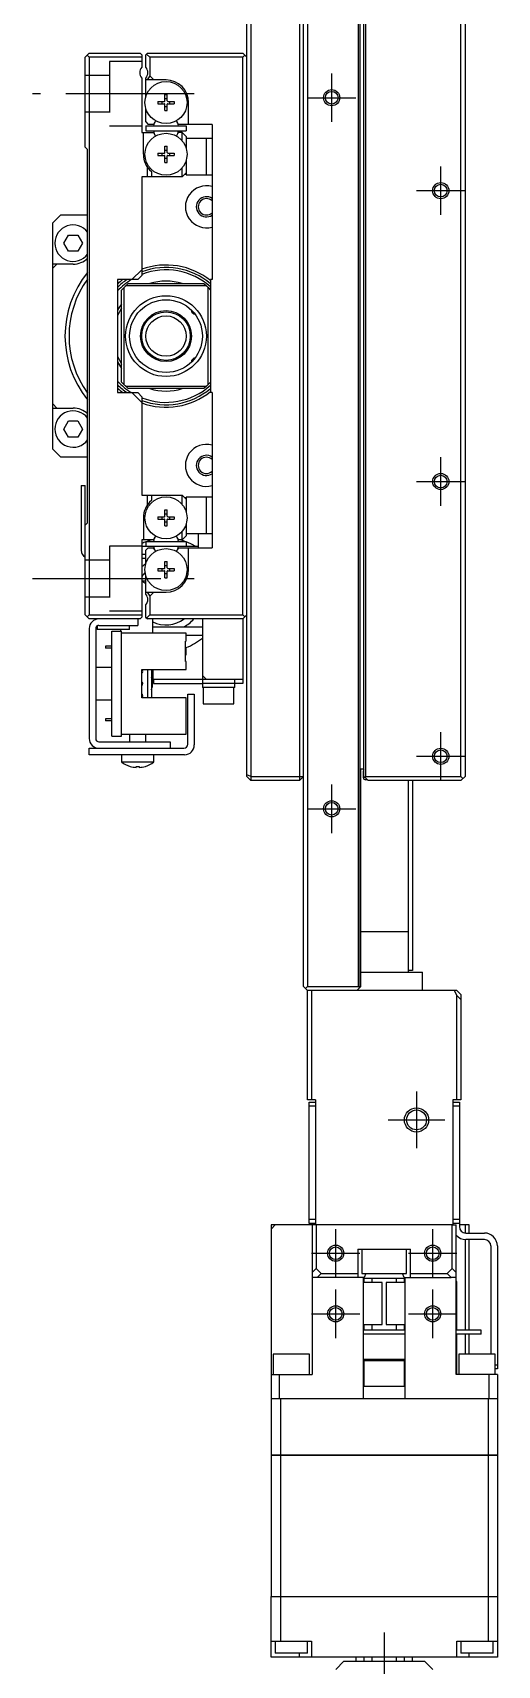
# Model space of a CAD drawing. Extents: x -2 to 843, y -8 to 504.
# Drawn here: x -2.5 to 55, y 171.4 to 373.5 of the extents above; entities that cross this region are included whole.
import ezdxf

# ---------------------------------------------------------------- set-up
doc = ezdxf.new("R2010")
doc.units = 0
doc.header["$LTSCALE"] = 0.5
doc.linetypes.add('CENTER', pattern=[50.8, 31.75, -6.35, 6.35, -6.35])
doc.linetypes.add('DASHED', pattern=[19.05, 12.7, -6.35])
for name, color, linetype in [('MSM_CENTER', 1, 'CENTER'), ('MSM_CONTINUOUS', 7, 'CONTINUOUS'), ('MSM_DASHED', 4, 'DASHED'), ('MSM_NARROW', 5, 'CONTINUOUS')]:
    doc.layers.add(name, color=color, linetype=linetype)

msp = doc.modelspace()

# ---------------------------------------------------------------- linework, layer by layer
at = {"layer": 'MSM_CENTER'}
for p, q in [((34.5, 362.41), (34.5, 368.41)), ((17.5, 365.91), (-2.5, 365.91)), ((31.5, 365.41), (37.5, 365.41)), ((48, 350.91), (48, 356.91)), ((45, 353.91), (51, 353.91)), ((17.56, 338.66), (17.56, 338.66)), ((48, 314.91), (48, 320.91)), ((45, 317.91), (51, 317.91)), ((-2.5, 305.91), (17.5, 305.91)), ((48, 280.91), (48, 286.91)), ((45, 283.91), (51, 283.91)), ((34.5, 274.41), (34.5, 280.41)), ((31.5, 277.41), (37.5, 277.41)), ((45, 242.41), (45, 235.41)), ((41.5, 238.91), (48.5, 238.91)), ((35, 219.41), (35, 225.41)), ((47, 219.41), (47, 225.41)), ((32, 222.41), (38, 222.41)), ((44, 222.41), (50, 222.41)), ((35, 211.91), (35, 217.91)), ((47, 211.91), (47, 217.91)), ((32, 214.91), (38, 214.91)), ((44, 214.91), (50, 214.91)), ((41, 175.46), (41, 89.86))]:
    msp.add_line(p, q, dxfattribs=at)
at = {"layer": 'MSM_CONTINUOUS'}
for p, q in [((24, 281.41), (24, 390.41)), ((24.5, 390.91), (24.5, 280.91)), ((30.5, 390.91), (30.5, 280.91)), ((31, 255.41), (31, 390.41)), ((31.5, 390.41), (31.5, 255.41)), ((37.8, 255.41), (37.8, 390.41)), ((38, 390.91), (38, 255.31)), ((38.5, 281.41), (38.5, 390.41)), ((38.7, 390.41), (38.7, 281.41)), ((50.5, 281.41), (50.5, 390.41)), ((51, 390.41), (51, 281.41)), ((4, 370.41), (4.5, 370.91)), ((4, 359.31), (4, 370.41)), ((4.5, 370.41), (4.25, 370.66)), ((4.5, 370.91), (10.8, 370.91)), ((4.5, 370.41), (4.5, 301.41)), ((11, 370.41), (4.5, 370.41)), ((10.8, 370.91), (11, 370.71)), ((11, 370.71), (11, 369.17)), ((11.5, 370.71), (11.6, 370.81)), ((11.5, 369.17), (11.5, 370.71)), ((11.7, 370.91), (11.6, 370.81)), ((11.6, 370.81), (12, 370.41)), ((11.7, 370.91), (23.5, 370.91)), ((12, 370.41), (12, 368.11)), ((23.5, 370.41), (12, 370.41)), ((24, 370.41), (23.5, 370.91)), ((23.5, 370.41), (23.75, 370.66)), ((23.5, 301.41), (23.5, 370.41)), ((11, 367.85), (11, 361.11)), ((11.5, 365.53), (11.5, 367.85)), ((12, 368.11), (11.65, 367.61)), ((12.5, 367.61), (12, 368.11)), ((14, 367.61), (11.5, 367.61)), ((13.86, 365.81), (14.15, 365.81)), ((13.86, 365.02), (13.86, 365.81)), ((14.15, 365.02), (14.15, 365.81)), ((11.5, 362.41), (11.5, 364.1)), ((13, 364.96), (13.8, 364.96)), ((13, 364.96), (13, 364.67)), ((13, 364.67), (13.8, 364.67)), ((13.53, 364.67), (13.53, 364.96)), ((14.15, 365.28), (13.86, 365.28)), ((13.86, 363.81), (13.86, 364.61)), ((13.86, 364.34), (14.15, 364.34)), ((13.86, 363.81), (14.15, 363.81)), ((14.15, 363.81), (14.15, 364.61)), ((14.21, 364.96), (15, 364.96)), ((14.21, 364.67), (15, 364.67)), ((14.47, 364.67), (14.47, 364.96)), ((15, 364.96), (15, 364.67)), ((16.8, 362.11), (16.8, 364.81)), ((11.5, 362.41), (11.8, 362.11)), ((11.5, 361.91), (11.5, 361.31)), ((11.5, 361.91), (16.5, 361.91)), ((12.45, 362.11), (11.8, 362.11)), ((12.6, 362.37), (12.45, 362.11)), ((15.55, 362.11), (15.4, 362.37)), ((19.7, 362.11), (15.55, 362.11)), ((16.5, 361.91), (16.5, 361.31)), ((19.7, 362.11), (19.7, 342.91)), ((11, 361.11), (12.46, 361.11)), ((11.2, 358.41), (11.2, 361.11)), ((11.5, 361.31), (16.5, 361.31)), ((12.46, 361.11), (12.67, 360.74)), ((15.46, 360.97), (15.54, 361.11)), ((16, 361.11), (15.54, 361.11)), ((16, 360.07), (16, 361.11)), ((16.5, 360.61), (16, 361.11)), ((16.5, 360.61), (16.5, 359.13)), ((19.7, 360.36), (16.5, 360.36)), ((19, 355.86), (19, 360.36)), ((4, 359.31), (4.3, 359.01)), ((4.3, 312.81), (4.3, 359.01)), ((13, 358.56), (13.8, 358.56)), ((13, 358.56), (13, 358.27)), ((13, 358.27), (13.8, 358.27)), ((13.53, 358.27), (13.53, 358.56)), ((13.86, 359.41), (14.15, 359.41)), ((13.86, 358.62), (13.86, 359.41)), ((14.15, 358.88), (13.86, 358.88)), ((13.86, 357.41), (13.86, 358.21)), ((13.86, 357.94), (14.15, 357.94)), ((14.15, 358.62), (14.15, 359.41)), ((14.15, 357.41), (14.15, 358.21)), ((14.21, 358.56), (15, 358.56)), ((14.21, 358.27), (15, 358.27)), ((14.47, 358.27), (14.47, 358.56)), ((15, 358.56), (15, 358.27)), ((16.5, 357.7), (16.5, 355.86)), ((16, 355.61), (11, 355.61)), ((11, 355.61), (11, 343.41)), ((11.7, 355.61), (11.7, 356.81)), ((12.2, 356.27), (12.2, 355.61)), ((13.86, 357.41), (14.15, 357.41)), ((16, 355.61), (16, 356.75)), ((16, 355.61), (16.5, 356.11)), ((16.5, 355.91), (16.3, 355.91)), ((16.5, 355.86), (19.7, 355.86)), ((1, 350.91), (0, 349.91)), ((0, 321.91), (0, 349.91)), ((1, 350.91), (4.3, 350.91)), ((1.35, 347.41), (1.92, 348.41)), ((1.92, 348.41), (3.08, 348.41)), ((3.08, 348.41), (3.65, 347.41)), ((1.92, 346.41), (1.35, 347.41)), ((3.08, 346.41), (1.92, 346.41)), ((3.65, 347.41), (3.08, 346.41)), ((0, 344.31), (0.5, 344.81)), ((2.5, 344.81), (0, 344.81)), ((9.79, 342.91), (11, 344.12)), ((10.5, 342.91), (8, 342.91)), ((8, 342.91), (8, 328.91)), ((8.5, 341.61), (9.3, 342.41)), ((8.5, 330.21), (8.5, 341.61)), ((8.8, 341.91), (8.8, 329.91)), ((19, 342.11), (9, 342.11)), ((9.3, 342.41), (18.7, 342.41)), ((11, 343.41), (10.5, 342.91)), ((18.7, 342.41), (19, 342.11)), ((19.2, 341.91), (19, 342.11)), ((19.2, 329.91), (19.2, 341.91)), ((19.2, 341.91), (19.5, 341.61)), ((19.5, 342.91), (19.5, 328.91)), ((19.7, 342.91), (19.5, 342.91)), ((17.2, 338.89), (17.2, 339.08)), ((17.2, 338.89), (17.43, 338.66)), ((17.43, 338.83), (17.43, 338.66)), ((17.43, 338.66), (17.56, 338.66)), ((17.56, 338.66), (17.56, 338.66)), ((17.43, 333.16), (17.2, 332.94)), ((17.2, 332.75), (17.2, 332.94)), ((17.43, 333.16), (17.43, 332.99)), ((17.56, 333.16), (17.43, 333.16)), ((9.3, 329.41), (8.5, 330.21)), ((9, 329.71), (19, 329.71)), ((18.7, 329.41), (9.3, 329.41)), ((19, 329.71), (18.7, 329.41)), ((19, 329.71), (19.2, 329.91)), ((19.5, 330.21), (19.2, 329.91)), ((0.5, 327.01), (0, 327.51)), ((8, 328.91), (10.5, 328.91)), ((11, 327.7), (9.79, 328.91)), ((10.5, 328.91), (11, 328.41)), ((11, 328.41), (11, 316.21)), ((19.7, 328.91), (19.5, 328.91)), ((19.7, 328.91), (19.7, 309.71)), ((0, 327.01), (2.5, 327.01)), ((1.35, 324.41), (1.92, 325.41)), ((1.92, 325.41), (3.08, 325.41)), ((3.08, 325.41), (3.65, 324.41)), ((1.92, 323.41), (1.35, 324.41)), ((3.08, 323.41), (1.92, 323.41)), ((3.65, 324.41), (3.08, 323.41)), ((0, 321.91), (1, 320.91)), ((4.3, 320.91), (1, 320.91)), ((3.5, 317.41), (3.5, 309.41)), ((3.5, 317.41), (4, 317.41)), ((4, 312.51), (4, 317.41)), ((11, 316.21), (16, 316.21)), ((11.7, 315.01), (11.7, 316.21)), ((12.2, 316.21), (12.2, 315.56)), ((16, 315.07), (16, 316.21)), ((16.5, 315.71), (16, 316.21)), ((16.5, 315.91), (16.3, 315.91)), ((16.5, 315.96), (16.5, 314.13)), ((19.7, 315.96), (16.5, 315.96)), ((19, 311.46), (19, 315.96)), ((11.2, 313.41), (11.2, 310.71)), ((13, 313.56), (13.8, 313.56)), ((13, 313.56), (13, 313.27)), ((13, 313.27), (13.8, 313.27)), ((13.53, 313.27), (13.53, 313.56)), ((13.86, 314.41), (14.15, 314.41)), ((13.86, 313.62), (13.86, 314.41)), ((14.15, 313.88), (13.86, 313.88)), ((13.86, 312.41), (13.86, 313.21)), ((14.15, 313.62), (14.15, 314.41)), ((14.15, 312.41), (14.15, 313.21)), ((14.21, 313.56), (15, 313.56)), ((14.21, 313.27), (15, 313.27)), ((14.47, 313.27), (14.47, 313.56)), ((15, 313.56), (15, 313.27)), ((4.3, 312.81), (4, 312.51)), ((4, 301.41), (4, 312.51)), ((13.86, 312.94), (14.15, 312.94)), ((13.86, 312.41), (14.15, 312.41)), ((16, 310.71), (16, 311.75)), ((16, 310.71), (16.5, 311.21)), ((16.5, 312.7), (16.5, 311.21)), ((16.5, 311.46), (19.7, 311.46)), ((18, 311.46), (18, 309.71)), ((12.46, 310.71), (11, 310.71)), ((11, 310.71), (11, 301.11)), ((11, 309.91), (18, 309.91)), ((11.5, 310.51), (11.5, 309.91)), ((11.5, 310.51), (16.5, 310.51)), ((11.8, 309.71), (11.5, 309.41)), ((11.5, 307.73), (11.5, 309.41)), ((11.8, 309.71), (12.45, 309.71)), ((12.6, 309.45), (12.45, 309.71)), ((12.46, 310.71), (12.67, 311.09)), ((15.55, 309.71), (15.4, 309.45)), ((15.46, 310.85), (15.54, 310.71)), ((16, 310.71), (15.54, 310.71)), ((15.55, 309.71), (19.7, 309.71)), ((16.5, 310.51), (16.5, 309.91)), ((16.8, 307.01), (16.8, 309.71)), ((11, 308.91), (11.5, 308.91)), ((11, 308.41), (11.5, 308.41)), ((13, 307.16), (13.8, 307.16)), ((13, 307.16), (13, 306.87)), ((13.53, 306.87), (13.53, 307.16)), ((13.86, 308.01), (14.15, 308.01)), ((13.86, 307.22), (13.86, 308.01)), ((14.15, 307.48), (13.86, 307.48)), ((14.15, 307.22), (14.15, 308.01)), ((14.21, 307.16), (15, 307.16)), ((14.47, 306.87), (14.47, 307.16)), ((15, 307.16), (15, 306.87)), ((11, 305.64), (11.5, 305.64)), ((11.5, 303.97), (11.5, 306.3)), ((13, 306.87), (13.8, 306.87)), ((13.86, 306.01), (13.86, 306.81)), ((13.86, 306.54), (14.15, 306.54)), ((13.86, 306.01), (14.15, 306.01)), ((14.15, 306.01), (14.15, 306.81)), ((14.21, 306.87), (15, 306.87)), ((11.5, 304.21), (14, 304.21)), ((11.65, 304.21), (12, 303.71)), ((12, 303.71), (12.5, 304.21)), ((12, 303.71), (12, 301.41)), ((4.5, 300.91), (4, 301.41)), ((4.25, 301.16), (4.5, 301.41)), ((4.5, 301.41), (11, 301.41)), ((11, 301.11), (10.8, 300.91)), ((11.5, 301.11), (11.5, 302.65)), ((11.6, 301.01), (11.5, 301.11)), ((12, 301.41), (11.6, 301.01)), ((12, 301.41), (23.5, 301.41)), ((23.75, 301.16), (23.5, 301.41)), ((23.5, 300.91), (24, 301.41)), ((10.8, 300.91), (4.5, 300.91)), ((4.5, 299.71), (4.5, 286.11)), ((5.3, 299.71), (5.3, 286.11)), ((5.5, 300.06), (5.5, 299.61)), ((9.5, 299.61), (5.5, 299.61)), ((5.7, 300.11), (10.5, 300.11)), ((7.3, 286.41), (7.3, 299.41)), ((7.3, 299.41), (8.5, 299.41)), ((8.35, 299.61), (8.35, 299.41)), ((8.5, 286.41), (8.5, 299.41)), ((16.5, 299.16), (8.5, 299.16)), ((9.5, 299.61), (9.5, 300.11)), ((10.5, 300.91), (10.5, 300.11)), ((11.6, 301.01), (11.7, 300.91)), ((23.5, 300.91), (11.7, 300.91)), ((12.35, 299.16), (12.35, 300.91)), ((12.35, 299.91), (18.5, 299.91)), ((16.5, 298.16), (16.5, 299.16)), ((18.5, 300.91), (18.5, 292.41)), ((23.5, 300.91), (23.5, 292.91)), ((7.3, 297.54), (6.5, 297.54)), ((6.5, 297.54), (6.5, 297.29)), ((7.3, 297.29), (6.5, 297.29)), ((16.5, 298.16), (16.4, 298.16)), ((16.4, 295.66), (16.4, 298.16)), ((16.4, 297.36), (16.5, 297.36)), ((16.5, 298.91), (18.5, 298.91)), ((16.5, 296.46), (16.5, 297.36)), ((16.4, 296.99), (16.5, 296.99)), ((16.4, 296.84), (16.5, 296.84)), ((16.4, 296.46), (16.5, 296.46)), ((16.5, 295.66), (16.4, 295.66)), ((16.5, 294.66), (16.5, 295.66)), ((7.3, 294.91), (5.3, 294.91)), ((11, 294.66), (16.5, 294.66)), ((11, 291.16), (11, 294.66)), ((11.7, 294.66), (11.7, 291.16)), ((12.2, 294.66), (12.2, 291.16)), ((12.35, 294.66), (12.35, 292.91)), ((12.5, 292.91), (12.5, 293.41)), ((23.5, 293.41), (12.5, 293.41)), ((19, 293.41), (18.5, 293.91)), ((22.5, 292.41), (22.5, 293.41)), ((16.5, 291.16), (11, 291.16)), ((12.5, 292.91), (18.5, 292.91)), ((16.5, 286.66), (16.5, 291.16)), ((16.7, 285.41), (16.7, 291.61)), ((16.7, 291.61), (17.5, 291.61)), ((17.5, 291.61), (17.5, 285.31)), ((22.5, 292.91), (18.5, 292.91)), ((22.5, 292.41), (18.5, 292.41)), ((18.6, 292.41), (18.6, 290.41)), ((22.4, 290.41), (22.4, 292.41)), ((23.5, 292.91), (22.5, 292.91)), ((5.3, 290.91), (7.3, 290.91)), ((18.6, 290.41), (22.4, 290.41)), ((6.5, 288.54), (6.5, 288.29)), ((7.3, 288.54), (6.5, 288.54)), ((7.3, 288.29), (6.5, 288.29)), ((4.5, 284.11), (4.5, 284.91)), ((4.5, 284.91), (16.2, 284.91)), ((5.7, 285.71), (14.5, 285.71)), ((7.3, 286.41), (8.5, 286.41)), ((8.5, 286.66), (16.5, 286.66)), ((9.5, 286.66), (9.5, 285.71)), ((11.5, 285.71), (11.5, 286.66)), ((14.5, 285.71), (14.5, 284.91)), ((16.3, 284.11), (4.5, 284.11)), ((8.5, 284.11), (8.5, 283.21)), ((8.5, 283.21), (12.5, 283.21)), ((12.5, 283.21), (12.5, 284.11)), ((9.55, 282.66), (9.57, 282.66)), ((10.3, 282.66), (10.7, 282.66)), ((10.3, 282.52), (10.3, 282.66)), ((10.7, 282.66), (10.7, 282.52)), ((11.43, 282.66), (11.45, 282.66)), ((24.5, 281.41), (24, 281.62)), ((24.5, 280.91), (24, 281.41)), ((24.5, 281.41), (31, 281.41)), ((30.5, 280.91), (24.5, 280.91)), ((31, 281.41), (30.5, 280.91)), ((38.1, 255.41), (38.1, 282.31)), ((38.5, 282.31), (38.1, 282.31)), ((38.4, 282.01), (38.4, 281.31)), ((38.5, 281.41), (38.6, 281.31)), ((38.7, 281.41), (38.6, 281.31)), ((38.6, 281.31), (39, 280.91)), ((38.7, 281.41), (50.5, 281.41)), ((38.9, 281.01), (38.7, 281.01)), ((50.5, 280.91), (39, 280.91)), ((44, 257.21), (44, 280.91)), ((44.5, 280.91), (44.5, 257.41)), ((50.75, 281.16), (50.5, 281.41)), ((50.5, 280.91), (51, 281.41)), ((38, 262.21), (44, 262.21)), ((38.1, 257.21), (45.75, 257.21)), ((44.5, 257.41), (44, 257.41)), ((45.75, 254.91), (45.75, 257.21)), ((31, 255.41), (31.5, 254.91)), ((31.25, 255.16), (31.5, 255.41)), ((31.5, 255.41), (37.8, 255.41)), ((31.5, 241.41), (31.5, 254.91)), ((50, 254.91), (31.5, 254.91)), ((32, 254.91), (32, 241.41)), ((37.6, 254.91), (38, 255.31)), ((37.8, 255.41), (37.95, 255.26)), ((38, 255.31), (38.1, 255.41)), ((50, 254.3), (49.69, 254.91)), ((50, 254.91), (50.5, 254.41)), ((50, 241.41), (50, 254.3)), ((50.5, 253.8), (50, 254.3)), ((50.5, 254.41), (50.5, 241.41)), ((32.5, 241.41), (31.5, 241.41)), ((31.7, 241.11), (32.5, 241.11)), ((31.7, 226.11), (31.7, 241.11)), ((32.5, 240.61), (31.7, 240.61)), ((32.5, 241.41), (32.5, 225.91)), ((50.5, 241.41), (49.5, 241.41)), ((49.5, 241.41), (49.5, 225.91)), ((49.5, 241.11), (50.3, 241.11)), ((50.3, 240.61), (49.5, 240.61)), ((50.3, 241.11), (50.3, 225.71)), ((31.7, 226.61), (32.5, 226.61)), ((49.5, 226.61), (50.3, 226.61)), ((27, 225.41), (27.5, 225.91)), ((49.5, 225.91), (27, 225.91)), ((27, 225.91), (27, 197.42)), ((32.5, 226.11), (31.7, 226.11)), ((32.1, 225.91), (32.1, 207.41)), ((32.6, 225.91), (32.6, 220.52)), ((49.4, 220.52), (49.4, 225.91)), ((50.3, 226.11), (49.5, 226.11)), ((49.5, 225.91), (49.9, 225.91)), ((49.9, 207.41), (49.9, 225.91)), ((51.5, 225.91), (50.3, 225.91)), ((51, 225.91), (51, 224.92)), ((51.1, 224.91), (53.4, 224.91)), ((51.5, 224.91), (51.5, 225.91)), ((37.75, 222.91), (44.25, 222.91)), ((37.75, 222.91), (37.75, 219.41)), ((38.25, 222.91), (38.25, 219.91)), ((43.75, 219.91), (43.75, 222.91)), ((44.25, 219.41), (44.25, 222.91)), ((51, 224.11), (51, 212.91)), ((53.4, 224.11), (51.1, 224.11)), ((51.5, 212.91), (51.5, 224.11)), ((54.2, 223.31), (54.2, 209.91)), ((55, 223.31), (55, 208.11)), ((32.1, 220.02), (32.6, 220.52)), ((32.6, 220.52), (33.21, 219.91)), ((48.79, 219.91), (49.4, 220.52)), ((49.4, 220.52), (49.9, 220.02)), ((32.71, 219.41), (32.1, 219.41)), ((33.21, 219.91), (32.71, 219.41)), ((38.51, 219.41), (32.71, 219.41)), ((33.21, 219.91), (37.75, 219.91)), ((38.25, 219.91), (43.75, 219.91)), ((38.4, 219.41), (38.4, 204.41)), ((38.4, 219.31), (43.6, 219.31)), ((38.5, 218.91), (38.4, 218.91)), ((40.75, 218.81), (38.4, 218.81)), ((38.5, 219.31), (38.5, 218.81)), ((38.72, 219.91), (38.51, 219.41)), ((39.5, 218.81), (39.5, 219.31)), ((40.75, 213.61), (40.75, 218.81)), ((41.25, 218.81), (41.25, 213.61)), ((43.6, 218.81), (41.25, 218.81)), ((42.5, 219.31), (42.5, 218.81)), ((43.49, 219.41), (43.28, 219.91)), ((43.49, 219.41), (49.29, 219.41)), ((43.5, 218.81), (43.5, 219.31)), ((43.6, 218.91), (43.5, 218.91)), ((43.6, 204.41), (43.6, 219.41)), ((44.25, 219.91), (48.79, 219.91)), ((49.29, 219.41), (48.79, 219.91)), ((49.9, 219.41), (49.29, 219.41)), ((50, 218.91), (49.9, 218.91)), ((50, 212.91), (50, 218.91)), ((38.4, 213.61), (40.75, 213.61)), ((43.6, 212.91), (38.4, 212.91)), ((43.6, 212.41), (38.4, 212.41)), ((38.5, 213.61), (38.5, 212.91)), ((39.5, 212.91), (39.5, 213.61)), ((41.25, 213.61), (43.6, 213.61)), ((42.5, 213.61), (42.5, 212.91)), ((43.5, 212.91), (43.5, 213.61)), ((53, 212.91), (49.9, 212.91)), ((53, 212.41), (49.9, 212.41)), ((50, 207.41), (50, 212.41)), ((51, 212.41), (51, 209.91)), ((51.5, 209.91), (51.5, 212.41)), ((53, 212.41), (53, 212.91)), ((31.75, 209.91), (27.25, 209.91)), ((27.25, 209.91), (27.25, 207.41)), ((31.75, 207.41), (31.75, 209.91)), ((38.4, 209.31), (43.6, 209.31)), ((43.6, 209.11), (38.4, 209.11)), ((38.5, 209.11), (38.5, 205.91)), ((43.5, 205.91), (43.5, 209.11)), ((54.75, 209.91), (50.25, 209.91)), ((50.25, 209.91), (50.25, 207.41)), ((54.75, 207.41), (54.75, 209.91)), ((54.75, 208.61), (55, 208.61)), ((55, 208.11), (54.75, 208.11)), ((27, 207.41), (32.1, 207.41)), ((28, 207.41), (28, 204.41)), ((55, 207.41), (49.9, 207.41)), ((54, 204.41), (54, 207.41)), ((55, 207.41), (55, 197.42)), ((55, 204.41), (27, 204.41)), ((28.15, 204.41), (28.15, 197.42)), ((43.6, 205.91), (38.4, 205.91)), ((53.85, 204.41), (53.85, 197.42)), ((27, 197.42), (55, 197.42)), ((27, 197.41), (27, 179.92)), ((55, 197.41), (27, 197.41)), ((27.01, 197.41), (27.01, 197.42)), ((28.15, 197.41), (28.15, 179.92)), ((28.16, 197.41), (28.16, 197.42)), ((53.84, 197.41), (53.84, 197.42)), ((53.85, 197.41), (53.85, 179.92)), ((54.99, 197.41), (54.99, 197.42)), ((55, 197.41), (55, 179.92)), ((27, 179.92), (55, 179.92)), ((55, 179.91), (27, 179.91)), ((27, 172.41), (27, 179.91)), ((27.01, 179.91), (27.01, 179.92)), ((28.15, 179.91), (28.15, 174.41)), ((28.16, 179.91), (28.16, 179.92)), ((53.84, 179.91), (53.84, 179.92)), ((53.85, 179.91), (53.85, 174.41)), ((54.99, 179.91), (54.99, 179.92)), ((55, 179.91), (55, 172.41)), ((27, 174.41), (32, 174.41)), ((27.5, 174.41), (27.5, 172.91)), ((31.5, 172.91), (31.5, 174.41)), ((32, 174.41), (32, 172.41)), ((50, 172.41), (50, 174.41)), ((50, 174.41), (55, 174.41)), ((50.5, 174.41), (50.5, 172.91)), ((54.5, 172.91), (54.5, 174.41)), ((55, 172.41), (27, 172.41)), ((31.5, 172.91), (27.5, 172.91)), ((30.5, 172.41), (30.5, 172.91)), ((36, 171.91), (35, 170.91)), ((36, 171.91), (46, 171.91)), ((37.5, 172.41), (37.5, 171.91)), ((38.5, 172.41), (38.5, 171.91)), ((39.5, 171.91), (39.5, 172.41)), ((42.5, 172.41), (42.5, 171.91)), ((43.5, 171.91), (43.5, 172.41)), ((44.5, 171.91), (44.5, 172.41)), ((47, 170.91), (46, 171.91)), ((54.5, 172.91), (50.5, 172.91)), ((51.5, 172.41), (51.5, 172.91))]:
    msp.add_line(p, q, dxfattribs=at)
for centre, radius in [((14, 364.81), 2.6), ((34.5, 365.41), 0.783), ((14, 358.41), 2.6), ((48, 353.91), 0.783), ((14, 335.91), 5), ((14, 335.91), 4.5), ((14, 335.91), 3.15), ((14, 335.91), 3), ((48, 317.91), 0.783), ((14, 313.41), 2.6), ((14, 307.01), 2.6), ((48, 283.91), 0.783), ((34.5, 277.41), 0.783), ((45, 238.91), 1.23), ((35, 222.41), 0.783), ((47, 222.41), 0.783), ((35, 214.91), 0.783), ((47, 214.91), 0.783)]:
    msp.add_circle(centre, radius, dxfattribs=at)
for centre, radius, start, end in [((11.75, 368.51), 1, 138.5904, 221.4096), ((10.75, 368.51), 1, 318.5904, 41.4096), ((14, 364.81), 2.8, 0, 90), ((13.8, 365.02), 0.06, 270, 0), ((13.8, 364.61), 0.06, 0, 90), ((14.21, 365.02), 0.06, 180, 270), ((14.21, 364.61), 0.06, 90, 180), ((14, 361.61), 1.59, 143.8028, 169.1069), ((14.12, 361.5), 1.75, 142.994, 150), ((13.89, 361.5), 1.75, 30, 37.006), ((14, 361.61), 1.59, 10.8931, 36.1972), ((14, 361.61), 1.59, 190.8931, 216.1972), ((14.12, 361.73), 1.75, 214.5052, 217.006), ((14, 361.61), 1.59, 323.8028, 349.1069), ((13.89, 361.73), 1.75, 322.994, 334.5052), ((14, 358.41), 2.8, 180, 229.9948), ((13.8, 358.62), 0.06, 270, 0), ((13.8, 358.21), 0.06, 0, 90), ((14.21, 358.62), 0.06, 180, 270), ((14.21, 358.21), 0.06, 90, 180), ((19, 351.91), 2.6, 74.3815, 285.6185), ((19, 351.91), 1.01, 45.9346, 314.0654), ((2.5, 347.41), 2.25, 36.8699, 323.1301), ((2.5, 347.41), 2.6, 270, 313.8131), ((14, 335.91), 12.5, 140.8958, 219.1042), ((14, 335.91), 8.8, 51.3178, 109.9323), ((14, 335.91), 8.5, 49.6798, 110.6673), ((14, 335.91), 8.2, 47.8764, 111.4601), ((14, 335.91), 12, 143.9334, 216.0666), ((14, 335.91), 8.8, 127.3018, 132.9859), ((14, 335.91), 8.5, 124.5603, 134.9009), ((14, 335.91), 8.2, 121.3881, 137.0297), ((14, 335.91), 6.8, 72.9174, 107.0826), ((14, 335.91), 6.8, 143.9811, 151.9275), ((14, 335.91), 6.5, 147.7958, 157.3801), ((14, 335.91), 6.5, 202.6199, 212.2042), ((14, 335.91), 6.8, 208.0725, 216.0189), ((14, 335.91), 8.2, 222.9703, 238.6119), ((14, 335.91), 8.5, 225.0991, 235.4397), ((14, 335.91), 8.8, 227.0141, 232.6982), ((14, 335.91), 8.2, 248.5399, 312.1236), ((14, 335.91), 8.5, 249.3327, 310.3202), ((14, 335.91), 6.8, 252.9174, 287.0826), ((14, 335.91), 8.8, 250.0677, 308.6822), ((2.5, 324.41), 2.25, 36.8699, 323.1301), ((2.5, 324.41), 2.6, 46.1869, 90), ((19, 319.91), 2.6, 74.3815, 285.6185), ((19, 319.91), 1.01, 45.9346, 314.0654), ((14, 313.41), 2.8, 130.0052, 180), ((13.8, 313.62), 0.06, 270, 0), ((13.8, 313.21), 0.06, 0, 90), ((14.21, 313.62), 0.06, 180, 270), ((14.21, 313.21), 0.06, 90, 180), ((4.5, 309.41), 1, 180, 240.0001), ((14, 303.91), 7, 110.9248, 115.3769), ((14, 303.91), 7, 103.7291, 109.463), ((14, 310.21), 1.59, 143.8028, 169.1069), ((14, 310.21), 1.59, 190.8931, 216.1972), ((14.12, 310.33), 1.75, 210, 217.006), ((14.12, 310.1), 1.75, 142.994, 145.4948), ((13.89, 310.1), 1.75, 25.4948, 37.006), ((14, 310.21), 1.59, 10.8931, 36.1972), ((14, 310.21), 1.59, 323.8028, 349.1069), ((13.89, 310.33), 1.75, 322.994, 330), ((14, 303.91), 7, 70.537, 76.2709), ((14, 303.91), 7, 58.9973, 69.0752), ((14, 303.91), 4.57, 123.1646, 131.0301), ((13.8, 307.22), 0.06, 270, 0), ((14.21, 307.22), 0.06, 180, 270), ((14, 303.91), 3.75, 133.3295, 143.1301), ((10.35, 303.64), 2, 54.9004, 71.0344), ((13.8, 306.81), 0.06, 0, 90), ((14, 307.01), 2.8, 270, 0), ((14.21, 306.81), 0.06, 90, 180), ((10.75, 303.31), 1, 318.5904, 41.4096), ((5.7, 299.71), 1.2, 90, 180), ((5.7, 299.71), 0.4, 90, 180), ((14, 303.91), 3.75, 243.8961, 306.8699), ((14, 303.91), 4.57, 298.9226, 318.9699), ((14, 303.91), 7, 290.6561, 310.0052), ((10.9, 294.41), 0.25, 293.5782, 66.4218), ((10.9, 292.91), 0.25, 293.5782, 66.4218), ((10.35, 292.91), 2, 337.6684, 22.3316), ((10.9, 291.41), 0.25, 293.5782, 66.4218), ((5.7, 286.11), 1.2, 180, 270), ((5.7, 286.11), 0.4, 180, 270), ((16.2, 285.41), 0.5, 270, 0), ((16.3, 285.31), 1.2, 270, 0), ((10.5, 285.71), 3.2, 231.3178, 252.73), ((10.5, 285.71), 3.2, 287.27, 308.6822), ((10.5, 285.71), 3.19, 253.0947, 266.4096), ((10.5, 285.71), 3.19, 273.5903, 286.9053), ((38.7, 282.01), 0.3, 131.8103, 180), ((38.7, 281.31), 0.3, 180, 270), ((51.1, 225.71), 1.6, 221.4097, 270), ((51.1, 225.71), 0.8, 180, 270), ((53.4, 223.31), 1.6, 0, 90), ((53.4, 223.31), 0.8, 0, 90)]:
    msp.add_arc(centre, radius, start, end, dxfattribs=at)
at = {"layer": 'MSM_DASHED'}
for p, q in [((11, 369.91), (7, 369.91)), ((7, 369.91), (7, 361.91)), ((7, 368.16), (4, 368.16)), ((4, 363.66), (7, 363.66)), ((7, 361.91), (11, 361.91)), ((7, 309.91), (7, 301.91)), ((11, 309.91), (7, 309.91)), ((7, 308.16), (4, 308.16)), ((4, 303.66), (7, 303.66)), ((7, 301.91), (11, 301.91))]:
    msp.add_line(p, q, dxfattribs=at)
at = {"layer": 'MSM_NARROW'}
for centre, radius in [((34.5, 365.41), 1), ((48, 353.91), 1), ((14, 335.91), 2.5), ((48, 317.91), 1), ((48, 283.91), 1), ((34.5, 277.41), 1), ((45, 238.91), 1.5), ((35, 222.41), 1), ((47, 222.41), 1), ((35, 214.91), 1), ((47, 214.91), 1)]:
    msp.add_circle(centre, radius, dxfattribs=at)
for centre in [(19, 351.91), (19, 319.91)]:
    msp.add_arc(centre, 1.25, 55.9442, 304.0558, dxfattribs=at)

doc.saveas('drawing.dxf')
